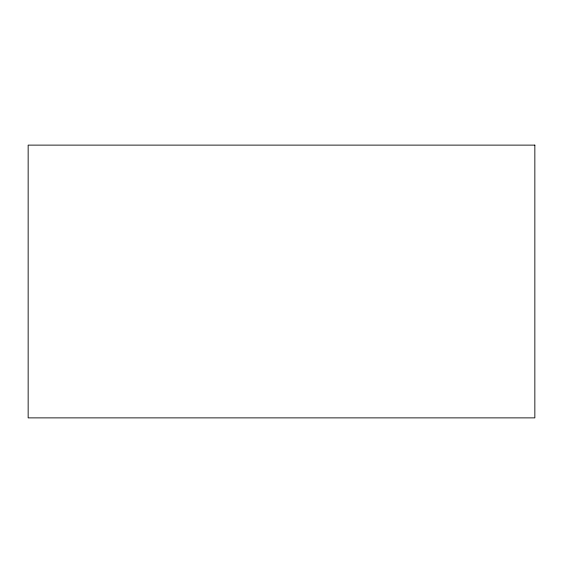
<?xml version="1.0" encoding="UTF-8"?>
<svg xmlns="http://www.w3.org/2000/svg" width="563" height="563" viewBox="0 0 563 563"><rect width="100%" height="100%" fill="white"/><g stroke="black" fill="none" stroke-linecap="round" stroke-linejoin="round"><path stroke-width="0.84" d="M534.85 145.12L28.15 145.12L28.15 417.88L534.85 417.88L534.85 145.12"/></g></svg>
